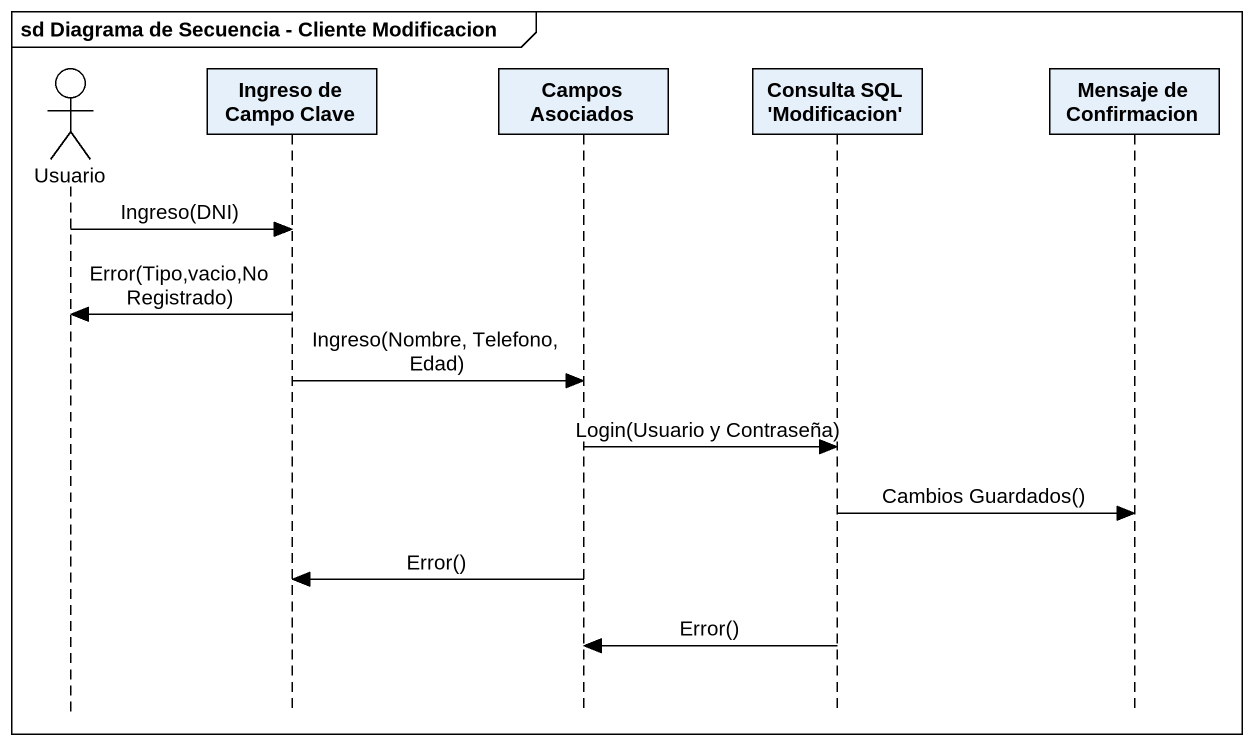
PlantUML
@startuml
mainframe sd Diagrama de Secuencia - Cliente Modificacion
hide footbox
actor Usuario
participant "Ingreso de Campo Clave" as Ingreso_de_Campo_Clave
participant "Campos Asociados" as Campos_Asociados
participant "Consulta SQL 'Modificacion'" as Consulta_SQL_Modificacion
participant "Mensaje de Confirmacion" as Mensaje_de_Confirmacion

Usuario -> Ingreso_de_Campo_Clave : Ingreso(DNI)
Ingreso_de_Campo_Clave -> Usuario : Error(Tipo,vacio,No Registrado)
Ingreso_de_Campo_Clave -> Campos_Asociados : Ingreso(Nombre, Telefono, Edad)
Campos_Asociados -> Consulta_SQL_Modificacion : Login(Usuario y Contraseña)
Consulta_SQL_Modificacion -> Mensaje_de_Confirmacion : Cambios Guardados()
Campos_Asociados -> Ingreso_de_Campo_Clave : Error()
Consulta_SQL_Modificacion -> Campos_Asociados : Error()
@enduml
